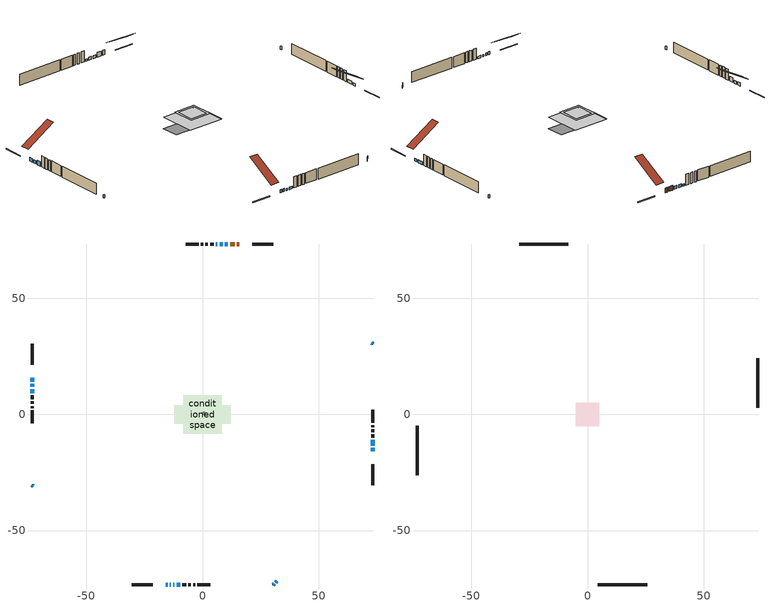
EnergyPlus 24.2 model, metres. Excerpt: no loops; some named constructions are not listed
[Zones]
air source heat pump airloop ret air zone
 floor adiabatic (AdiabaticConst): 0,0 0,1 1,1 1,0 z0
 wall adiabatic (AdiabaticConst): 1,0 1,1 0,1 0,0 1,0 z0:1
 ceiling adiabatic (AdiabaticConst): 1,0 1,1 0,1 0,0 z1
conditioned space
 floor adiabatic (AdiabaticFloorConstruction): -8.21,-8.21 -8.21,8.21 8.21,8.21 8.21,-8.21 z2.44
 floor foundation (Slab1 construction): -12.07,-4.01 -12.07,4.01 12.07,4.01 12.07,-4.01 z0
 wall outside (RimJoist1 construction): 30.43,73.47 21.5,73.47 / -30.43,-73.47 -21.5,-73.47 / -73.47,30.43 -73.47,21.5 / 73.47,-30.43 73.47,-21.5 z0:0.3
 wall outside (AdiabaticWallConstruction 1): 15.73,73.47 14.82,73.47 / 13.89,73.47 11.89,73.47 z0:2.03
 wall outside (AdiabaticWallConstruction): 73.47,-15.73 73.47,-14.41 z0:1.17; 10.96,73.47 9.62,73.47 / -73.47,-30.43 -73,-30.9 / 8.69,73.47 7.34,73.47 / 30.43,-73.47 30.9,-73 / -15.73,-73.47 -15.07,-73.47 / -73.47,13.2 -73.47,11.85 / 73.47,-13.48 73.47,-10.96 / 73.47,30.43 73,30.9 / 31.55,-72.34 32.02,-71.87 z0:1.35; 6.41,73.47 5.72,73.47 z0:0.94; -73.47,15.73 -73.47,14.13 z0:1.52; -14.14,-73.47 -13.58,-73.47 z0:1.22; -12.66,-73.47 -12.09,-73.47 z0:0.89; -73.47,10.93 -73.47,9.15 z0:2.03; -11.17,-73.47 -9.57,-73.47 z0:0.92
 wall outside (Wall1 construction): 4.8,73.47 3.24,73.47 / -8.64,-73.47 -7.08,-73.47 / -73.47,8.22 -73.47,6.66 / 73.47,-10.04 73.47,-8.48 z0:4.88
 wall outside (Wall2 construction): 2.31,73.47 1.16,73.47 / -6.15,-73.47 -5,-73.47 / -73.47,5.73 -73.47,4.58 / 73.47,-7.55 73.47,-6.4 z0:4.88
 wall outside (Wall3 construction): 0.23,73.47 -0.67,73.47 / -4.07,-73.47 -3.18,-73.47 / -73.47,3.65 -73.47,2.76 / 73.47,-5.47 73.47,-4.57 z0:4.88
 wall outside (Wall4 construction): -1.59,73.47 -7.28,73.47 / -2.25,-73.47 3.44,-73.47 / -73.47,1.83 -73.47,-3.86 / 73.47,-3.65 73.47,2.04 z0:4.88
 window (WindowConstruction): 73.47,-15.73 73.47,-14.41 z0:1.17
 window (WindowConstruction 6): 10.96,73.47 9.62,73.47 z0:1.35
 window (WindowConstruction 7): -73.47,-30.43 -73,-30.9 z0:1.35
 window (WindowConstruction 8): 8.69,73.47 7.34,73.47 z0:1.35
 window (WindowConstruction 9): 6.41,73.47 5.72,73.47 z0:0.94
 window (WindowConstruction 10): 30.43,-73.47 30.9,-73 z0:1.35
 window (WindowConstruction 11): -15.73,-73.47 -15.07,-73.47 z0:1.35
 window (WindowConstruction 12): -73.47,15.73 -73.47,14.13 z0:1.52
 window (WindowConstruction 13): -73.47,13.2 -73.47,11.85 z0:1.35
 window (WindowConstruction 14): -14.14,-73.47 -13.58,-73.47 z0:1.22
 window (WindowConstruction 15): -12.65,-73.47 -12.1,-73.47 z0:0.89
 window (WindowConstruction 1): -73.47,10.93 -73.47,9.15 z0:2.03
 window (WindowConstruction 2): 73.47,-13.48 73.47,-10.96 z0:1.35
 window (WindowConstruction 3): 73.47,30.43 73,30.9 z0:1.35
 window (WindowConstruction 4): 31.56,-72.34 32.02,-71.88 z0:1.35
 window (WindowConstruction 5): -11.17,-73.47 -9.57,-73.47 z0:0.91
 door (Door): 15.73,73.47 14.82,73.47 z0:2.03
 door (Door 1): 13.89,73.47 11.89,73.47 z0:2.03
 ceiling adiabatic (AdiabaticFloorConstruction): 8.21,-8.21 8.21,8.21 -8.21,8.21 -8.21,-8.21 z2.44
furnace airloop ret air zone
 floor adiabatic (AdiabaticConst): 0,0 0,1 1,1 1,0 z0
 wall adiabatic (AdiabaticConst): 0,1 0,0 1,0 1,1 0,1 z0:1
 ceiling adiabatic (AdiabaticConst): 1,0 1,1 0,1 0,0 z1
attic - vented
 floor to conditioned space (Floor1 construction Reversed): -3.99,-3.99 -3.99,3.99 3.99,3.99 3.99,-3.99 z4.88
 floor to conditioned space (Floor2 construction Reversed): -3.33,-3.33 -3.33,3.33 3.33,3.33 3.33,-3.33 z4.88
 floor to conditioned space (Floor3 construction Reversed): -5.13,-5.13 -5.13,5.13 5.13,5.13 5.13,-5.13 z4.88
 wall outside (Wall5 construction): -8.21,73.47 -29.5,73.47 / 4.37,-73.47 25.66,-73.47 / -73.47,-4.79 -73.47,-26.08 / 73.47,2.97 73.47,24.26 z0:4.88
 roof outside (Roof1 construction): 16.66,73.47,4.88 16.66,59.97,12.75 20.57,59.97,12.75 20.57,73.47,4.88; -16.66,-73.47,4.88 -16.66,-59.97,12.75 -20.57,-59.97,12.75 -20.57,-73.47,4.88; -73.47,16.66,4.88 -59.97,16.66,12.75 -59.97,20.57,12.75 -73.47,20.57,4.88; 73.47,-16.66,4.88 59.97,-16.66,12.75 59.97,-20.57,12.75 73.47,-20.57,4.88
[EnergyManagementSystem:OutputVariable] Type of Data in Variable=Summed; Update Frequency=ZoneTimestep
Name | EMS Variable | EMS Program or Subroutine | Units
loads_clg_natvent_annual_outvar; Energy Management System Output Variable 39 | loads_clg_natvent | component_loads_program | J
loads_clg_mechvent_annual_outvar; Energy Management System Output Variable 40 | loads_clg_mechvent | component_loads_program | J
loads_clg_whf_annual_outvar; Energy Management System Output Variable 41 | loads_clg_whf | component_loads_program | J
loads_clg_ducts_annual_outvar; Energy Management System Output Variable 42 | loads_clg_ducts | component_loads_program | J
loads_clg_intgains_annual_outvar; Energy Management System Output Variable 43 | loads_clg_intgains | component_loads_program | J
loads_clg_lighting_annual_outvar; Energy Management System Output Variable 44 | loads_clg_lighting | component_loads_program | J
loads_htg_tot_annual_outvar; Energy Management System Output Variable 1; Energy Management System Output Variable 45 | loads_htg_tot | total_loads_program | J
loads_clg_tot_annual_outvar; Energy Management System Output Variable 2; Energy Management System Output Variable 46 | loads_clg_tot | total_loads_program | J
Energy Management System Output Variable 3 | htg_unmet_hours | unmet_hours_program | hr
Energy Management System Output Variable 4 | clg_unmet_hours | unmet_hours_program | hr
Energy Management System Output Variable 5 | loads_htg_roofs | component_loads_program | J
Energy Management System Output Variable 6 | loads_htg_ceilings | component_loads_program | J
Energy Management System Output Variable 7 | loads_htg_walls | component_loads_program | J
Energy Management System Output Variable 8 | loads_htg_rim_joists | component_loads_program | J
Energy Management System Output Variable 9 | loads_htg_foundation_walls | component_loads_program | J
Energy Management System Output Variable 10 | loads_htg_doors | component_loads_program | J
Energy Management System Output Variable 11 | loads_htg_windows_conduction | component_loads_program | J
Energy Management System Output Variable 12 | loads_htg_windows_solar | component_loads_program | J
Energy Management System Output Variable 13 | loads_htg_skylights_conduction | component_loads_program | J
Energy Management System Output Variable 14 | loads_htg_skylights_solar | component_loads_program | J
Energy Management System Output Variable 15 | loads_htg_floors | component_loads_program | J
Energy Management System Output Variable 16 | loads_htg_slabs | component_loads_program | J
Energy Management System Output Variable 17 | loads_htg_internal_mass | component_loads_program | J
Energy Management System Output Variable 18 | loads_htg_infil | component_loads_program | J
Energy Management System Output Variable 19 | loads_htg_natvent | component_loads_program | J
Energy Management System Output Variable 20 | loads_htg_mechvent | component_loads_program | J
Energy Management System Output Variable 21 | loads_htg_whf | component_loads_program | J
Energy Management System Output Variable 22 | loads_htg_ducts | component_loads_program | J
Energy Management System Output Variable 23 | loads_htg_intgains | component_loads_program | J
Energy Management System Output Variable 24 | loads_htg_lighting | component_loads_program | J
Energy Management System Output Variable 25 | loads_clg_roofs | component_loads_program | J
Energy Management System Output Variable 26 | loads_clg_ceilings | component_loads_program | J
Energy Management System Output Variable 27 | loads_clg_walls | component_loads_program | J
Energy Management System Output Variable 28 | loads_clg_rim_joists | component_loads_program | J
Energy Management System Output Variable 29 | loads_clg_foundation_walls | component_loads_program | J
Energy Management System Output Variable 30 | loads_clg_doors | component_loads_program | J
Energy Management System Output Variable 31 | loads_clg_windows_conduction | component_loads_program | J
Energy Management System Output Variable 32 | loads_clg_windows_solar | component_loads_program | J
Energy Management System Output Variable 33 | loads_clg_skylights_conduction | component_loads_program | J
Energy Management System Output Variable 34 | loads_clg_skylights_solar | component_loads_program | J
Energy Management System Output Variable 35 | loads_clg_floors | component_loads_program | J
Energy Management System Output Variable 36 | loads_clg_slabs | component_loads_program | J
Energy Management System Output Variable 37 | loads_clg_internal_mass | component_loads_program | J
Energy Management System Output Variable 38 | loads_clg_infil | component_loads_program | J
[Schedule:Constant]
Sequential Fraction Schedule 2: Hourly Value=1
[Schedule:Day:Interval]
interior lighting schedule day: No, 01:00, 0.108182, 04:00, 0.0901515, 05:00, 0.0991667, 06:00, 0.162273, 07:00, 0.270455, 08:00, 0.342576, 10:00, 0.369621, 11:00, 0.351591, 12:00, 0.333561, 13:00, 0.324545, 14:00, 0.31553, 15:00, 0.333561, 16:00, 0.369621, 17:00, 0.450758, 18:00, 0.585985, 19:00, 0.775303, 20:00, 0.955606, 21:00, 0.991667, 22:00, 0.712197, 23:00, 0.360606, 24:00, 0.162273
interior lighting schedule day 1: No, 01:00, 0.100909, 04:00, 0.0840909, 05:00, 0.0925, 06:00, 0.151364, 07:00, 0.252273, 08:00, 0.319545, 10:00, 0.344773, 11:00, 0.327955, 12:00, 0.311136, 13:00, 0.302727, 14:00, 0.294318, 15:00, 0.311136, 16:00, 0.344773, 17:00, 0.420455, 18:00, 0.546591, 19:00, 0.723182, 20:00, 0.891364, 21:00, 0.925, 22:00, 0.664318, 23:00, 0.336364, 24:00, 0.151364
interior lighting schedule day 2: No, 01:00, 0.0927273, 04:00, 0.0772727, 05:00, 0.085, 06:00, 0.139091, 07:00, 0.231818, 08:00, 0.293636, 10:00, 0.316818, 11:00, 0.301364, 12:00, 0.285909, 13:00, 0.278182, 14:00, 0.270455, 15:00, 0.285909, 16:00, 0.316818, 17:00, 0.386364, 18:00, 0.502273, 19:00, 0.664545, 20:00, 0.819091, 21:00, 0.85, 22:00, 0.610455, 23:00, 0.309091, 24:00, 0.139091
interior lighting schedule day 3: No, 01:00, 0.0845455, 04:00, 0.0704545, 05:00, 0.0775, 06:00, 0.126818, 07:00, 0.211364, 08:00, 0.267727, 10:00, 0.288864, 11:00, 0.274773, 12:00, 0.260682, 13:00, 0.253636, 14:00, 0.246591, 15:00, 0.260682, 16:00, 0.288864, 17:00, 0.352273, 18:00, 0.457955, 19:00, 0.605909, 20:00, 0.746818, 21:00, 0.775, 22:00, 0.556591, 23:00, 0.281818, 24:00, 0.126818
interior lighting schedule day 4: No, 01:00, 0.0763636, 04:00, 0.0636364, 05:00, 0.07, 06:00, 0.114545, 07:00, 0.190909, 08:00, 0.241818, 10:00, 0.260909, 11:00, 0.248182, 12:00, 0.235455, 13:00, 0.229091, 14:00, 0.222727, 15:00, 0.235455, 16:00, 0.260909, 17:00, 0.318182, 18:00, 0.413636, 19:00, 0.547273, 20:00, 0.674545, 21:00, 0.7, 22:00, 0.502727, 23:00, 0.254545, 24:00, 0.114545
interior lighting schedule day 5: No, 01:00, 0.0727273, 04:00, 0.0606061, 05:00, 0.0666667, 06:00, 0.109091, 07:00, 0.181818, 08:00, 0.230303, 10:00, 0.248485, 11:00, 0.236364, 12:00, 0.224242, 13:00, 0.218182, 14:00, 0.212121, 15:00, 0.224242, 16:00, 0.248485, 17:00, 0.30303, 18:00, 0.393939, 19:00, 0.521212, 20:00, 0.642424, 21:00, 0.666667, 22:00, 0.478788, 23:00, 0.242424, 24:00, 0.109091
interior lighting schedule day 6: No, 01:00, 0.0745455, 04:00, 0.0621212, 05:00, 0.0683333, 06:00, 0.111818, 07:00, 0.186364, 08:00, 0.236061, 10:00, 0.254697, 11:00, 0.242273, 12:00, 0.229848, 13:00, 0.223636, 14:00, 0.217424, 15:00, 0.229848, 16:00, 0.254697, 17:00, 0.310606, 18:00, 0.403788, 19:00, 0.534242, 20:00, 0.658485, 21:00, 0.683333, 22:00, 0.490758, 23:00, 0.248485, 24:00, 0.111818
interior lighting schedule day 7: No, 01:00, 0.08, 04:00, 0.0666667, 05:00, 0.0733333, 06:00, 0.12, 07:00, 0.2, 08:00, 0.253333, 10:00, 0.273333, 11:00, 0.26, 12:00, 0.246667, 13:00, 0.24, 14:00, 0.233333, 15:00, 0.246667, 16:00, 0.273333, 17:00, 0.333333, 18:00, 0.433333, 19:00, 0.573333, 20:00, 0.706667, 21:00, 0.733333, 22:00, 0.526667, 23:00, 0.266667, 24:00, 0.12
interior lighting schedule day 8: No, 01:00, 0.0890909, 04:00, 0.0742424, 05:00, 0.0816667, 06:00, 0.133636, 07:00, 0.222727, 08:00, 0.282121, 10:00, 0.304394, 11:00, 0.289545, 12:00, 0.274697, 13:00, 0.267273, 14:00, 0.259848, 15:00, 0.274697, 16:00, 0.304394, 17:00, 0.371212, 18:00, 0.482576, 19:00, 0.638485, 20:00, 0.78697, 21:00, 0.816667, 22:00, 0.586515, 23:00, 0.29697, 24:00, 0.133636
interior lighting schedule day 9: No, 01:00, 0.0972727, 04:00, 0.0810606, 05:00, 0.0891667, 06:00, 0.145909, 07:00, 0.243182, 08:00, 0.30803, 10:00, 0.332348, 11:00, 0.316136, 12:00, 0.299924, 13:00, 0.291818, 14:00, 0.283712, 15:00, 0.299924, 16:00, 0.332348, 17:00, 0.405303, 18:00, 0.526894, 19:00, 0.697121, 20:00, 0.859242, 21:00, 0.891667, 22:00, 0.640379, 23:00, 0.324242, 24:00, 0.145909
interior lighting schedule day 10: No, 01:00, 0.105455, 04:00, 0.0878788, 05:00, 0.0966667, 06:00, 0.158182, 07:00, 0.263636, 08:00, 0.333939, 10:00, 0.360303, 11:00, 0.342727, 12:00, 0.325152, 13:00, 0.316364, 14:00, 0.307576, 15:00, 0.325152, 16:00, 0.360303, 17:00, 0.439394, 18:00, 0.571212, 19:00, 0.755758, 20:00, 0.931515, 21:00, 0.966667, 22:00, 0.694242, 23:00, 0.351515, 24:00, 0.158182
interior lighting schedule day 11: No, 01:00, 0.109091, 04:00, 0.0909091, 05:00, 0.1, 06:00, 0.163636, 07:00, 0.272727, 08:00, 0.345455, 10:00, 0.372727, 11:00, 0.354545, 12:00, 0.336364, 13:00, 0.327273, 14:00, 0.318182, 15:00, 0.336364, 16:00, 0.372727, 17:00, 0.454545, 18:00, 0.590909, 19:00, 0.781818, 20:00, 0.963636, 21:00, 1, 22:00, 0.718182, 23:00, 0.363636, 24:00, 0.163636
interior lighting schedule default day; occupants schedule default day; clothes dryer schedule default day; cooking range schedule default day; mech vent bath fan 0 schedule default day; misc plug loads schedule default day; general water use schedule default day; clothes dryer exhaust 0 schedule default day; cooling season schedule day; cooling season schedule day 2; cooling season schedule default day; exterior lighting schedule default day; natural vent schedule default day: No, 24:00, 0
occupants schedule day: No, 05:00, 0.426829, 06:00, 0.719512, 07:00, 1, 08:00, 0.670732, 09:00, 0.329268, 14:00, 0.170732, 15:00, 0.231707, 16:00, 0.329268, 17:00, 0.5, 18:00, 0.670732, 19:00, 0.829268, 21:00, 1, 22:00, 0.853659, 23:00, 0.646341, 24:00, 0.426829
clothes dryer schedule day; clothes dryer exhaust 0 schedule day: No, 01:00, 0.123457, 02:00, 0.0740741, 03:00, 0.0493827, 04:00, 0.0246914, 05:00, 0.0493827, 06:00, 0.0740741, 07:00, 0.197531, 08:00, 0.395062, 09:00, 0.592593, 10:00, 0.839506, 11:00, 0.962963, 12:00, 1, 13:00, 0.91358, 14:00, 0.82716, 15:00, 0.716049, 16:00, 0.753086, 17:00, 0.679012, 18:00, 0.666667, 20:00, 0.62963, 21:00, 0.641975, 22:00, 0.666667, 23:00, 0.54321, 24:00, 0.296296
cooking range schedule day: No, 05:00, 0.0597015, 06:00, 0.11194, 07:00, 0.171642, 08:00, 0.291045, 11:00, 0.343284, 12:00, 0.402985, 13:00, 0.462687, 14:00, 0.343284, 15:00, 0.291045, 16:00, 0.402985, 17:00, 0.567164, 18:00, 1, 19:00, 0.850746, 20:00, 0.432836, 21:00, 0.291045, 22:00, 0.231343, 23:00, 0.171642, 24:00, 0.11194
mech vent bath fan 0 schedule day: No, 07:00, 0, 08:00, 1, 09:00, 0.2, 24:00, 0
misc plug loads schedule day: No, 06:00, 0.705882, 07:00, 0.745098, 08:00, 0.803922, 15:00, 0.823529, 16:00, 0.862745, 17:00, 0.921569, 18:00, 0.980392, 19:00, 1, 20:00, 0.980392, 21:00, 0.941176, 22:00, 0.862745, 23:00, 0.784314, 24:00, 0.72549
general water use schedule day: No, 01:00, 0.315068, 03:00, 0.287671, 04:00, 0.342466, 05:00, 0.369863, 06:00, 0.520548, 07:00, 0.60274, 08:00, 0.534247, 10:00, 0.506849, 11:00, 0.465753, 14:00, 0.479452, 15:00, 0.534247, 16:00, 0.589041, 17:00, 0.69863, 18:00, 0.876712, 19:00, 0.890411, 20:00, 0.986301, 21:00, 1, 22:00, 0.863014, 23:00, 0.616438, 24:00, 0.465753
cooling season schedule day 1: No, 24:00, 1
exterior lighting schedule day: No, 01:00, 0.566667, 03:00, 0.524167, 05:00, 0.495833, 06:00, 0.5525, 07:00, 0.623333, 08:00, 0.580833, 09:00, 0.439167, 10:00, 0.354167, 12:00, 0.34, 13:00, 0.354167, 14:00, 0.396667, 15:00, 0.425, 16:00, 0.495833, 17:00, 0.623333, 18:00, 0.793333, 19:00, 0.906667, 20:00, 0.963333, 21:00, 0.991667, 22:00, 0.920833, 23:00, 0.793333, 24:00, 0.665833
exterior lighting schedule day 1: No, 01:00, 0.528571, 03:00, 0.488929, 05:00, 0.4625, 06:00, 0.515357, 07:00, 0.581429, 08:00, 0.541786, 09:00, 0.409643, 10:00, 0.330357, 12:00, 0.317143, 13:00, 0.330357, 14:00, 0.37, 15:00, 0.396429, 16:00, 0.4625, 17:00, 0.581429, 18:00, 0.74, 19:00, 0.845714, 20:00, 0.898571, 21:00, 0.925, 22:00, 0.858929, 23:00, 0.74, 24:00, 0.621071
exterior lighting schedule day 10: No, 01:00, 0.552381, 03:00, 0.510952, 05:00, 0.483333, 06:00, 0.538571, 07:00, 0.607619, 08:00, 0.56619, 09:00, 0.428095, 10:00, 0.345238, 12:00, 0.331429, 13:00, 0.345238, 14:00, 0.386667, 15:00, 0.414286, 16:00, 0.483333, 17:00, 0.607619, 18:00, 0.773333, 19:00, 0.88381, 20:00, 0.939048, 21:00, 0.966667, 22:00, 0.897619, 23:00, 0.773333, 24:00, 0.649048
exterior lighting schedule day 11: No, 01:00, 0.571429, 03:00, 0.528571, 05:00, 0.5, 06:00, 0.557143, 07:00, 0.628571, 08:00, 0.585714, 09:00, 0.442857, 10:00, 0.357143, 12:00, 0.342857, 13:00, 0.357143, 14:00, 0.4, 15:00, 0.428571, 16:00, 0.5, 17:00, 0.628571, 18:00, 0.8, 19:00, 0.914286, 20:00, 0.971429, 21:00, 1, 22:00, 0.928571, 23:00, 0.8, 24:00, 0.671429
exterior lighting schedule day 2: No, 01:00, 0.485714, 03:00, 0.449286, 05:00, 0.425, 06:00, 0.473571, 07:00, 0.534286, 08:00, 0.497857, 09:00, 0.376429, 10:00, 0.303571, 12:00, 0.291429, 13:00, 0.303571, 14:00, 0.34, 15:00, 0.364286, 16:00, 0.425, 17:00, 0.534286, 18:00, 0.68, 19:00, 0.777143, 20:00, 0.825714, 21:00, 0.85, 22:00, 0.789286, 23:00, 0.68, 24:00, 0.570714
exterior lighting schedule day 3: No, 01:00, 0.442857, 03:00, 0.409643, 05:00, 0.3875, 06:00, 0.431786, 07:00, 0.487143, 08:00, 0.453929, 09:00, 0.343214, 10:00, 0.276786, 12:00, 0.265714, 13:00, 0.276786, 14:00, 0.31, 15:00, 0.332143, 16:00, 0.3875, 17:00, 0.487143, 18:00, 0.62, 19:00, 0.708571, 20:00, 0.752857, 21:00, 0.775, 22:00, 0.719643, 23:00, 0.62, 24:00, 0.520357
exterior lighting schedule day 4: No, 01:00, 0.4, 03:00, 0.37, 05:00, 0.35, 06:00, 0.39, 07:00, 0.44, 08:00, 0.41, 09:00, 0.31, 10:00, 0.25, 12:00, 0.24, 13:00, 0.25, 14:00, 0.28, 15:00, 0.3, 16:00, 0.35, 17:00, 0.44, 18:00, 0.56, 19:00, 0.64, 20:00, 0.68, 21:00, 0.7, 22:00, 0.65, 23:00, 0.56, 24:00, 0.47
exterior lighting schedule day 5: No, 01:00, 0.380952, 03:00, 0.352381, 05:00, 0.333333, 06:00, 0.371429, 07:00, 0.419048, 08:00, 0.390476, 09:00, 0.295238, 10:00, 0.238095, 12:00, 0.228571, 13:00, 0.238095, 14:00, 0.266667, 15:00, 0.285714, 16:00, 0.333333, 17:00, 0.419048, 18:00, 0.533333, 19:00, 0.609524, 20:00, 0.647619, 21:00, 0.666667, 22:00, 0.619048, 23:00, 0.533333, 24:00, 0.447619
exterior lighting schedule day 6: No, 01:00, 0.390476, 03:00, 0.36119, 05:00, 0.341667, 06:00, 0.380714, 07:00, 0.429524, 08:00, 0.400238, 09:00, 0.302619, 10:00, 0.244048, 12:00, 0.234286, 13:00, 0.244048, 14:00, 0.273333, 15:00, 0.292857, 16:00, 0.341667, 17:00, 0.429524, 18:00, 0.546667, 19:00, 0.624762, 20:00, 0.66381, 21:00, 0.683333, 22:00, 0.634524, 23:00, 0.546667, 24:00, 0.45881
exterior lighting schedule day 7: No, 01:00, 0.419048, 03:00, 0.387619, 05:00, 0.366667, 06:00, 0.408571, 07:00, 0.460952, 08:00, 0.429524, 09:00, 0.324762, 10:00, 0.261905, 12:00, 0.251429, 13:00, 0.261905, 14:00, 0.293333, 15:00, 0.314286, 16:00, 0.366667, 17:00, 0.460952, 18:00, 0.586667, 19:00, 0.670476, 20:00, 0.712381, 21:00, 0.733333, 22:00, 0.680952, 23:00, 0.586667, 24:00, 0.492381
exterior lighting schedule day 8: No, 01:00, 0.466667, 03:00, 0.431667, 05:00, 0.408333, 06:00, 0.455, 07:00, 0.513333, 08:00, 0.478333, 09:00, 0.361667, 10:00, 0.291667, 12:00, 0.28, 13:00, 0.291667, 14:00, 0.326667, 15:00, 0.35, 16:00, 0.408333, 17:00, 0.513333, 18:00, 0.653333, 19:00, 0.746667, 20:00, 0.793333, 21:00, 0.816667, 22:00, 0.758333, 23:00, 0.653333, 24:00, 0.548333
exterior lighting schedule day 9: No, 01:00, 0.509524, 03:00, 0.47131, 05:00, 0.445833, 06:00, 0.496786, 07:00, 0.560476, 08:00, 0.522262, 09:00, 0.394881, 10:00, 0.318452, 12:00, 0.305714, 13:00, 0.318452, 14:00, 0.356667, 15:00, 0.382143, 16:00, 0.445833, 17:00, 0.560476, 18:00, 0.713333, 19:00, 0.815238, 20:00, 0.86619, 21:00, 0.891667, 22:00, 0.827976, 23:00, 0.713333, 24:00, 0.59869
[Schedule:Week:Daily]
clothes dryer exhaust 0 schedule Week Rule - Jan1-Dec31: clothes dryer exhaust 0 schedule day, clothes dryer exhaust 0 schedule day, clothes dryer exhaust 0 schedule day, clothes dryer exhaust 0 schedule day, clothes dryer exhaust 0 schedule day, clothes dryer exhaust 0 schedule day, clothes dryer exhaust 0 schedule day, clothes dryer exhaust 0 schedule default day, clothes dryer exhaust 0 schedule default day, clothes dryer exhaust 0 schedule default day, clothes dryer exhaust 0 schedule default day, clothes dryer exhaust 0 schedule default day
cooling season schedule Week Rule - Jan1-May26: cooling season schedule day, cooling season schedule day, cooling season schedule day, cooling season schedule day, cooling season schedule day, cooling season schedule day, cooling season schedule day, cooling season schedule default day, cooling season schedule default day, cooling season schedule default day, cooling season schedule default day, cooling season schedule default day
cooling season schedule Week Rule - May27-Jun2: cooling season schedule day, cooling season schedule day, cooling season schedule day, cooling season schedule day, cooling season schedule day, cooling season schedule day 1, cooling season schedule day 1, cooling season schedule default day, cooling season schedule default day, cooling season schedule default day, cooling season schedule default day, cooling season schedule default day
cooling season schedule Week Rule - Jun3-Aug25: cooling season schedule day 1, cooling season schedule day 1, cooling season schedule day 1, cooling season schedule day 1, cooling season schedule day 1, cooling season schedule day 1, cooling season schedule day 1, cooling season schedule default day, cooling season schedule default day, cooling season schedule default day, cooling season schedule default day, cooling season schedule default day
cooling season schedule Week Rule - Aug26-Sep1: cooling season schedule day 1, cooling season schedule day 1, cooling season schedule day 1, cooling season schedule day 1, cooling season schedule day 1, cooling season schedule day 1, cooling season schedule day 2, cooling season schedule default day, cooling season schedule default day, cooling season schedule default day, cooling season schedule default day, cooling season schedule default day
cooling season schedule Week Rule - Sep2-Dec31: cooling season schedule day 2, cooling season schedule day 2, cooling season schedule day 2, cooling season schedule day 2, cooling season schedule day 2, cooling season schedule day 2, cooling season schedule day 2, cooling season schedule default day, cooling season schedule default day, cooling season schedule default day, cooling season schedule default day, cooling season schedule default day
exterior lighting schedule Week Rule - Mar4-Mar31: exterior lighting schedule day 2, exterior lighting schedule day 2, exterior lighting schedule day 2, exterior lighting schedule day 2, exterior lighting schedule day 2, exterior lighting schedule day 2, exterior lighting schedule day 2, exterior lighting schedule default day, exterior lighting schedule default day, exterior lighting schedule default day, exterior lighting schedule default day, exterior lighting schedule default day
exterior lighting schedule Week Rule - Apr1-Apr28: exterior lighting schedule day 3, exterior lighting schedule day 3, exterior lighting schedule day 3, exterior lighting schedule day 3, exterior lighting schedule day 3, exterior lighting schedule day 3, exterior lighting schedule day 3, exterior lighting schedule default day, exterior lighting schedule default day, exterior lighting schedule default day, exterior lighting schedule default day, exterior lighting schedule default day
exterior lighting schedule Week Rule - Apr29-May5: exterior lighting schedule day 3, exterior lighting schedule day 3, exterior lighting schedule day 4, exterior lighting schedule day 4, exterior lighting schedule day 4, exterior lighting schedule day 4, exterior lighting schedule day 4, exterior lighting schedule default day, exterior lighting schedule default day, exterior lighting schedule default day, exterior lighting schedule default day, exterior lighting schedule default day
exterior lighting schedule Week Rule - May6-May26: exterior lighting schedule day 4, exterior lighting schedule day 4, exterior lighting schedule day 4, exterior lighting schedule day 4, exterior lighting schedule day 4, exterior lighting schedule day 4, exterior lighting schedule day 4, exterior lighting schedule default day, exterior lighting schedule default day, exterior lighting schedule default day, exterior lighting schedule default day, exterior lighting schedule default day
exterior lighting schedule Week Rule - May27-Jun2: exterior lighting schedule day 4, exterior lighting schedule day 4, exterior lighting schedule day 4, exterior lighting schedule day 4, exterior lighting schedule day 4, exterior lighting schedule day 5, exterior lighting schedule day 5, exterior lighting schedule default day, exterior lighting schedule default day, exterior lighting schedule default day, exterior lighting schedule default day, exterior lighting schedule default day
exterior lighting schedule Week Rule - Jun3-Jun30: exterior lighting schedule day 5, exterior lighting schedule day 5, exterior lighting schedule day 5, exterior lighting schedule day 5, exterior lighting schedule day 5, exterior lighting schedule day 5, exterior lighting schedule day 5, exterior lighting schedule default day, exterior lighting schedule default day, exterior lighting schedule default day, exterior lighting schedule default day, exterior lighting schedule default day
exterior lighting schedule Week Rule - Jul1-Jul28: exterior lighting schedule day 6, exterior lighting schedule day 6, exterior lighting schedule day 6, exterior lighting schedule day 6, exterior lighting schedule day 6, exterior lighting schedule day 6, exterior lighting schedule day 6, exterior lighting schedule default day, exterior lighting schedule default day, exterior lighting schedule default day, exterior lighting schedule default day, exterior lighting schedule default day
exterior lighting schedule Week Rule - Jul29-Aug4: exterior lighting schedule day 6, exterior lighting schedule day 6, exterior lighting schedule day 6, exterior lighting schedule day 7, exterior lighting schedule day 7, exterior lighting schedule day 7, exterior lighting schedule day 7, exterior lighting schedule default day, exterior lighting schedule default day, exterior lighting schedule default day, exterior lighting schedule default day, exterior lighting schedule default day
exterior lighting schedule Week Rule - Aug5-Aug25: exterior lighting schedule day 7, exterior lighting schedule day 7, exterior lighting schedule day 7, exterior lighting schedule day 7, exterior lighting schedule day 7, exterior lighting schedule day 7, exterior lighting schedule day 7, exterior lighting schedule default day, exterior lighting schedule default day, exterior lighting schedule default day, exterior lighting schedule default day, exterior lighting schedule default day
exterior lighting schedule Week Rule - Aug26-Sep1: exterior lighting schedule day 7, exterior lighting schedule day 7, exterior lighting schedule day 7, exterior lighting schedule day 7, exterior lighting schedule day 7, exterior lighting schedule day 7, exterior lighting schedule day 8, exterior lighting schedule default day, exterior lighting schedule default day, exterior lighting schedule default day, exterior lighting schedule default day, exterior lighting schedule default day
exterior lighting schedule Week Rule - Sep2-Sep29: exterior lighting schedule day 8, exterior lighting schedule day 8, exterior lighting schedule day 8, exterior lighting schedule day 8, exterior lighting schedule day 8, exterior lighting schedule day 8, exterior lighting schedule day 8, exterior lighting schedule default day, exterior lighting schedule default day, exterior lighting schedule default day, exterior lighting schedule default day, exterior lighting schedule default day
exterior lighting schedule Week Rule - Sep30-Oct6: exterior lighting schedule day 8, exterior lighting schedule day 9, exterior lighting schedule day 9, exterior lighting schedule day 9, exterior lighting schedule day 9, exterior lighting schedule day 9, exterior lighting schedule day 9, exterior lighting schedule default day, exterior lighting schedule default day, exterior lighting schedule default day, exterior lighting schedule default day, exterior lighting schedule default day
exterior lighting schedule Week Rule - Oct7-Oct27: exterior lighting schedule day 9, exterior lighting schedule day 9, exterior lighting schedule day 9, exterior lighting schedule day 9, exterior lighting schedule day 9, exterior lighting schedule day 9, exterior lighting schedule day 9, exterior lighting schedule default day, exterior lighting schedule default day, exterior lighting schedule default day, exterior lighting schedule default day, exterior lighting schedule default day
exterior lighting schedule Week Rule - Oct28-Nov3: exterior lighting schedule day 9, exterior lighting schedule day 9, exterior lighting schedule day 9, exterior lighting schedule day 9, exterior lighting schedule day 10, exterior lighting schedule day 10, exterior lighting schedule day 10, exterior lighting schedule default day, exterior lighting schedule default day, exterior lighting schedule default day, exterior lighting schedule default day, exterior lighting schedule default day
exterior lighting schedule Week Rule - Nov4-Nov24: exterior lighting schedule day 10, exterior lighting schedule day 10, exterior lighting schedule day 10, exterior lighting schedule day 10, exterior lighting schedule day 10, exterior lighting schedule day 10, exterior lighting schedule day 10, exterior lighting schedule default day, exterior lighting schedule default day, exterior lighting schedule default day, exterior lighting schedule default day, exterior lighting schedule default day
exterior lighting schedule Week Rule - Nov25-Dec1: exterior lighting schedule day 10, exterior lighting schedule day 10, exterior lighting schedule day 10, exterior lighting schedule day 10, exterior lighting schedule day 10, exterior lighting schedule day 10, exterior lighting schedule day 11, exterior lighting schedule default day, exterior lighting schedule default day, exterior lighting schedule default day, exterior lighting schedule default day, exterior lighting schedule default day
exterior lighting schedule Week Rule - Dec2-Dec31: exterior lighting schedule day 11, exterior lighting schedule day 11, exterior lighting schedule day 11, exterior lighting schedule day 11, exterior lighting schedule day 11, exterior lighting schedule day 11, exterior lighting schedule day 11, exterior lighting schedule default day, exterior lighting schedule default day, exterior lighting schedule default day, exterior lighting schedule default day, exterior lighting schedule default day
natural vent schedule Week Rule - Jan1-Dec31: natural vent schedule default day, natural vent schedule default day, natural vent schedule default day, natural vent schedule default day, natural vent schedule default day, natural vent schedule default day, natural vent schedule default day, natural vent schedule default day, natural vent schedule default day, natural vent schedule default day, natural vent schedule default day, natural vent schedule default day
[Schedule:Year]
clothes dryer exhaust 0 schedule: clothes dryer exhaust 0 schedule Week Rule - Jan1-Dec31, 1, 1, 12, 31
cooling season schedule: cooling season schedule Week Rule - Jan1-May26, 1, 1, 5, 26, cooling season schedule Week Rule - May27-Jun2, 5, 27, 6, 2, cooling season schedule Week Rule - Jun3-Aug25, 6, 3, 8, 25, cooling season schedule Week Rule - Aug26-Sep1, 8, 26, 9, 1, cooling season schedule Week Rule - Sep2-Dec31, 9, 2, 12, 31
natural vent schedule: natural vent schedule Week Rule - Jan1-Dec31, 1, 1, 12, 31
